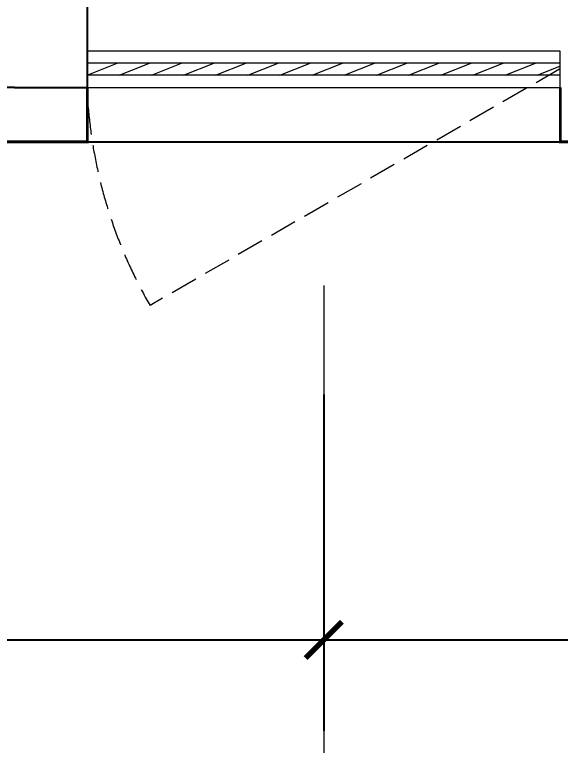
# Model space of a CAD drawing. Extents: x 3753737 to 4713801, y -857380 to 24339.
# Drawn here: x 4217563 to 4219063, y -739933 to -737923 of the extents above; entities that cross this region are included whole.
import ezdxf

# ---------------------------------------------------------------- set-up
doc = ezdxf.new("R2010")
doc.units = 0
doc.header["$LTSCALE"] = 1000
doc.header["$MEASUREMENT"] = 0
doc.linetypes.add('DASH', pattern=[0.35, 0.25, -0.1])
doc.layers.get('0').update_dxf_attribs({"linetype": 'CONTINUOUS'})
doc.layers.get('Defpoints').update_dxf_attribs({"linetype": 'CONTINUOUS'})
for name, color, linetype in [('!!电气', 1, 'CONTINUOUS'), ('WALL', 252, 'CONTINUOUS'), ('看线', 185, 'CONTINUOUS')]:
    doc.layers.add(name, color=color, linetype=linetype)
doc.layers.add('AXIS', color=114, linetype='CONTINUOUS', lineweight=20)
doc.layers.add('WINDOW', color=146, linetype='CONTINUOUS', lineweight=20)
doc.styles.add('_TCH_DIM_T3', font='SIMPLEX.shx', dxfattribs={"width": 0.705882, "bigfont": 'GBCBIG.shx'})
doc.dimstyles.new('_TCH_ARCH&&100', dxfattribs={"dimtxt": 297.5, "dimasz": 100, "dimexe": 250, "dimexo": 300, "dimgap": 100, "dimtad": 1, "dimdec": 0, "dimzin": 0, "dimdsep": 46, "dimtxsty": '_TCH_DIM_T3', "dimblk": 'ARCHTICK', "dimcen": 0.09, "dimclrt": 7, "dimazin": 2, "dimtfac": 1, "dimtdec": 0, "dimtix": 1, "dimtmove": 2, "dimatfit": 3, "dimfxl": 1, "dimtolj": 1, "dimtzin": 0, "dimarcsym": 0})

# ---------------------------------------------------------------- blocks, each defined once
blk = doc.blocks.new('_ArchTick')
at = {"color": 0, "linetype": 'ByBlock', "const_width": 0.15}
blk.add_lwpolyline([(-0.5, -0.5), (0.5, 0.5)], dxfattribs=at)
blk = doc.blocks.new('*D461')
at = {"layer": 'AXIS', "color": 0, "lineweight": -2, "transparency": 16777216}
for p, q in [((3500, -944.9), (3500, -1869.9)), ((9300, -944.9), (9300, -1869.9)), ((3500, -1619.9), (9300, -1619.9))]:
    blk.add_line(p, q, dxfattribs=at)
at = {"layer": 'Defpoints', "color": 0, "transparency": 16777216}
for p in [(3500, -644.9), (9300, -644.9), (9300, -1619.9)]:
    blk.add_point(p, dxfattribs=at)
at = {"layer": 'AXIS', "color": 0, "lineweight": -2, "transparency": 16777216, "xscale": 100, "yscale": 100, "zscale": 100, "rotation": 180}
blk.add_blockref('_ArchTick', (3500, -1619.9), dxfattribs=at)
at = {"layer": 'AXIS', "color": 0, "lineweight": -2, "transparency": 16777216, "xscale": 100, "yscale": 100, "zscale": 100}
blk.add_blockref('_ArchTick', (9300, -1619.9), dxfattribs=at)
at = {"layer": 'AXIS', "color": 7, "transparency": 16777216, "insert": (6400, -1371.1), "char_height": 297.5, "attachment_point": 5, "style": '_TCH_DIM_T3'}
blk.add_mtext('\\A1;5800', dxfattribs=at)
blk = doc.blocks.new('*D462')
at = {"layer": 'AXIS', "color": 0, "lineweight": -2, "transparency": 16777216}
for p, q in [((9300, -944.9), (9300, -1869.9)), ((12500, -944.9), (12500, -1869.9)), ((9300, -1619.9), (12500, -1619.9))]:
    blk.add_line(p, q, dxfattribs=at)
at = {"layer": 'Defpoints', "color": 0, "transparency": 16777216}
for p in [(9300, -644.9), (12500, -644.9), (12500, -1619.9)]:
    blk.add_point(p, dxfattribs=at)
at = {"layer": 'AXIS', "color": 0, "lineweight": -2, "transparency": 16777216, "xscale": 100, "yscale": 100, "zscale": 100, "rotation": 180}
blk.add_blockref('_ArchTick', (9300, -1619.9), dxfattribs=at)
at = {"layer": 'AXIS', "color": 0, "lineweight": -2, "transparency": 16777216, "xscale": 100, "yscale": 100, "zscale": 100}
blk.add_blockref('_ArchTick', (12500, -1619.9), dxfattribs=at)
at = {"layer": 'AXIS', "color": 7, "transparency": 16777216, "insert": (10900, -1371.1), "char_height": 297.5, "attachment_point": 5, "style": '_TCH_DIM_T3'}
blk.add_mtext('\\A1;3200', dxfattribs=at)
blk = doc.blocks.new('$WINLIB2D$00000039')
at = {"color": 0}
for points in [[(-0.5, 0.5), (-0.5, -0.5)], [(0.5, 0.5), (-0.5, 0.5)], [(0.5, -0.5), (0.5, 0.5)], [(-0.5, 0.1667), (0.5, 0.1667)], [(-0.3839, -0.1667), (-0.448, 0.1667)], [(-0.3159, -0.1667), (-0.38, 0.1667)], [(-0.2479, -0.1667), (-0.312, 0.1667)], [(-0.1799, -0.1667), (-0.244, 0.1667)], [(-0.1119, -0.1667), (-0.176, 0.1667)], [(-0.0439, -0.1667), (-0.108, 0.1667)], [(0.0241, -0.1667), (-0.04, 0.1667)], [(0.0921, -0.1667), (0.028, 0.1667)], [(0.16, -0.1667), (0.0959, 0.1667)], [(0.228, -0.1667), (0.1639, 0.1667)], [(0.296, -0.1667), (0.2319, 0.1667)], [(0.364, -0.1667), (0.2999, 0.1667)], [(0.432, -0.1667), (0.3679, 0.1667)], [(0.5, -0.1667), (0.4359, 0.1667)], [(-0.4519, -0.1667), (-0.5, 0.0836)], [(-0.5, -0.1667), (0.5, -0.1667)], [(0.5, -0.5), (-0.5, -0.5)]]:
    blk.add_lwpolyline(points, dxfattribs=at)
blk = doc.blocks.new('A$C1C403CBE')
at = {"color": 252, "const_width": 8}
for points in [[(8350, -100), (8350, -250), (8650, -250), (8650, -100)], [(9950, -100), (9950, -250), (10250, -250), (10250, -100)]]:
    blk.add_lwpolyline(points, dxfattribs=at)
at = {"layer": 'AXIS'}
blk.add_line((9300, -644.9), (9300, -3119.9), dxfattribs=at)
at = {"layer": 'WALL', "color": 252}
for p, q in [((8650, 0), (8650, 500)), ((8650, -100), (8650, 0)), ((8450, -100), (8350, -100)), ((8450, -100), (8450, -100)), ((8450, -100), (8650, -100))]:
    blk.add_line(p, q, dxfattribs=at)
at = {"layer": 'WINDOW', "color": 252, "linetype": 'DASH', "ltscale": 0.3}
blk.add_lwpolyline([(9948.1, -50), (8822.2, -700, -0.131652), (8648.1, -50)], format="xyb", dxfattribs=at)
at = {"layer": '看线', "color": 252, "ltscale": 0.5}
blk.add_lwpolyline([(8650, -250), (9950, -250)], dxfattribs=at)
at = {"layer": 'WINDOW', "color": 252, "xscale": 1299.999999983003, "yscale": -100, "zscale": 1299.999999983003, "rotation": 180}
blk.add_blockref('$WINLIB2D$00000039', (9299, -50), dxfattribs=at)
at = {"layer": 'AXIS'}
for p1, p2, text, picture, middle in [((3500, -644.9), (9300, -644.9), '5800', '*D461', (6400, -1371.1)), ((9300, -644.9), (12500, -644.9), '3200', '*D462', (10900, -1371.1))]:
    dim = blk.add_aligned_dim(p1=p1, p2=p2, distance=-975, text=text, dimstyle='_TCH_ARCH&&100', dxfattribs=at)
    dim.commit()
    dim.dimension.update_dxf_attribs({"geometry": picture, "text_midpoint": middle})

msp = doc.modelspace()

# ---------------------------------------------------------------- block references
at = {"layer": '!!电气'}
msp.add_blockref('A$C1C403CBE', (4209113.4, -738022.9), dxfattribs=at)

doc.saveas('drawing.dxf')
